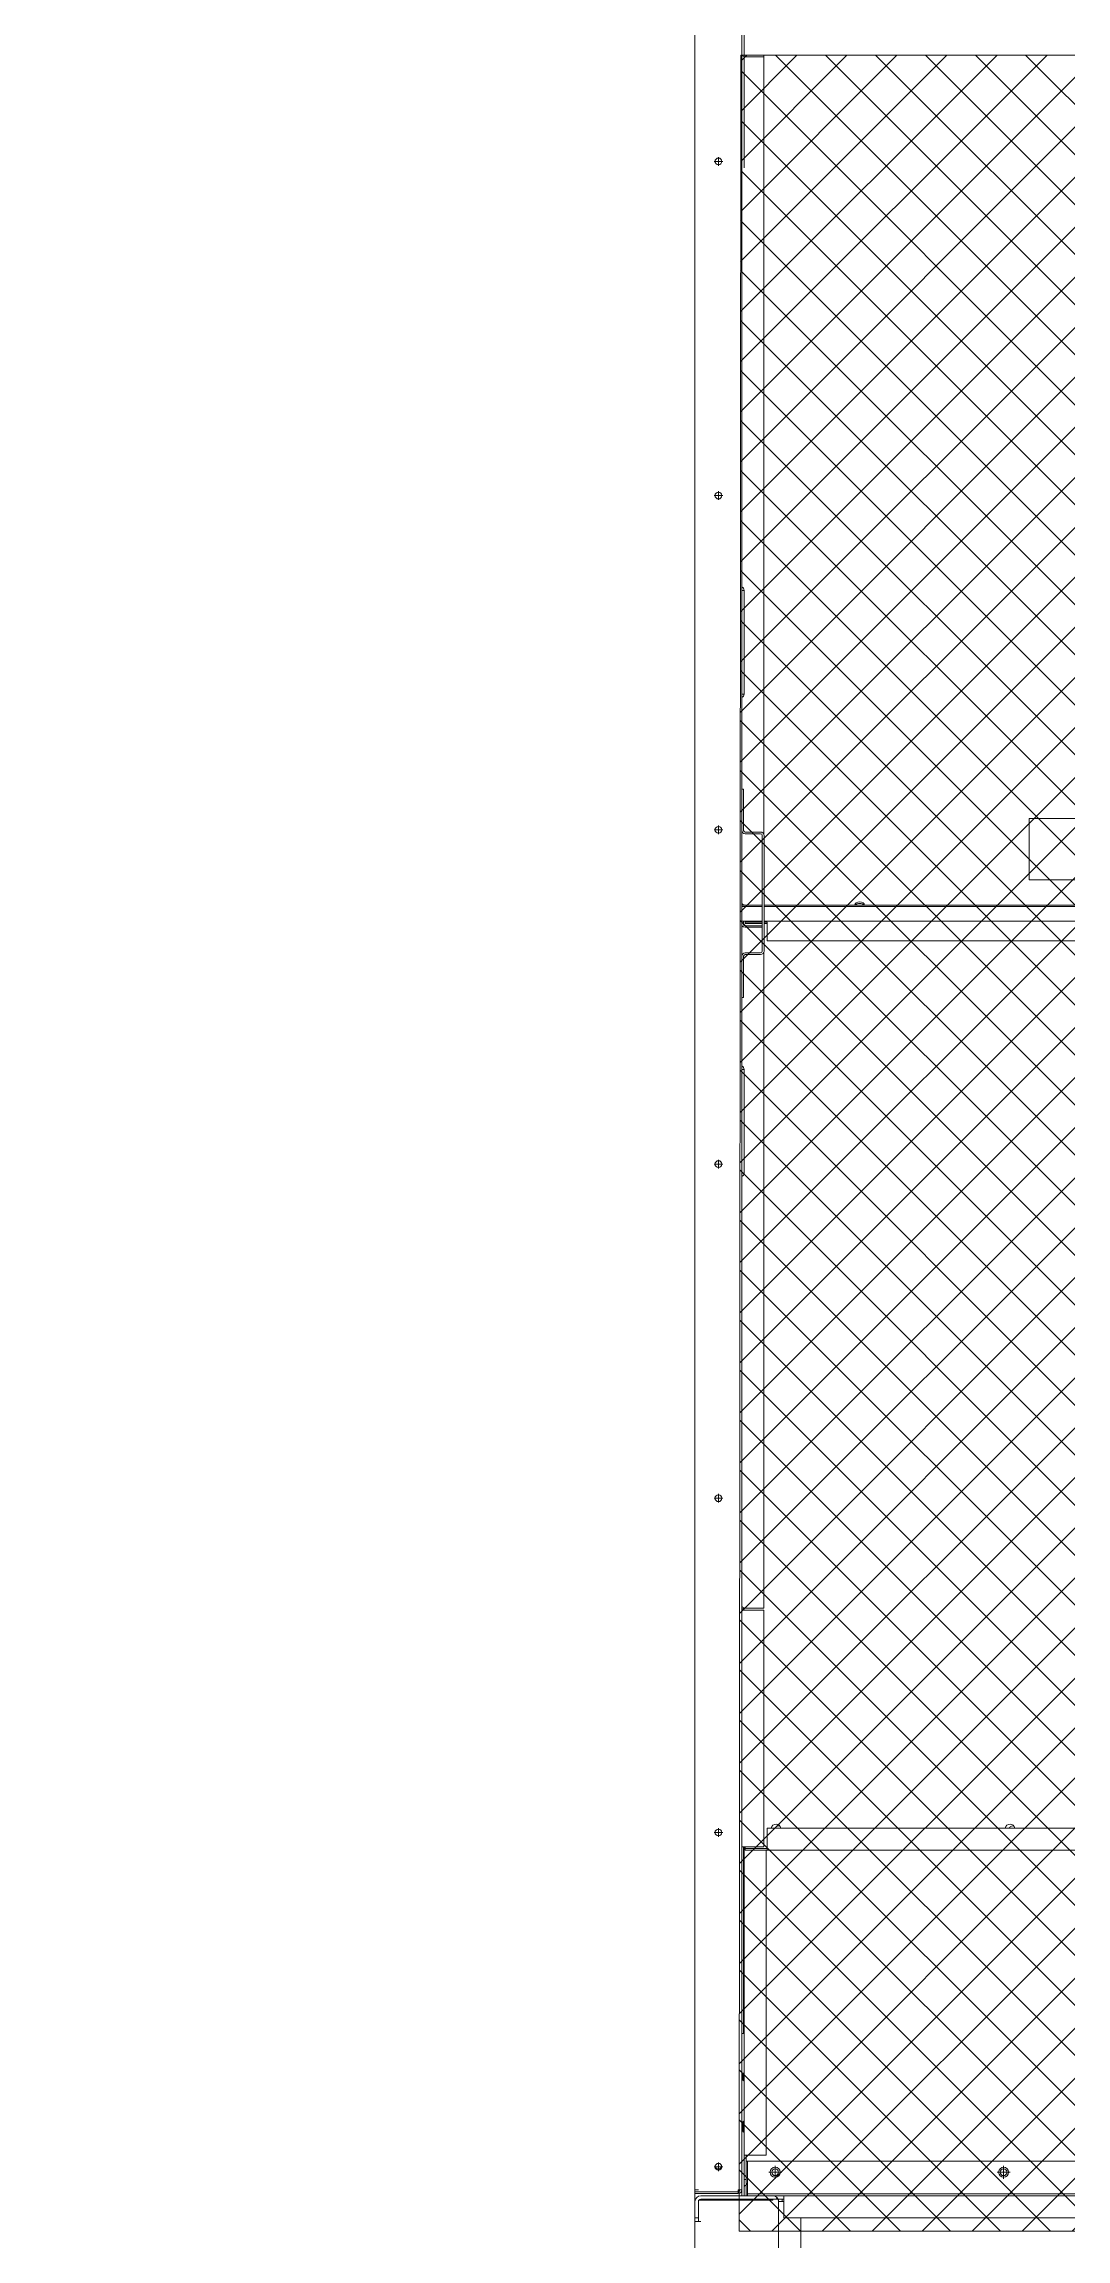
# Model space of a CAD drawing. Header units: millimetres. Extents: x -17070 to 45188, y -291348 to 34911.
# Drawn here: x 34139 to 35056, y 21810 to 23780 of the extents above; entities that cross this region are included whole.
import ezdxf
from ezdxf import colors
from ezdxf.entities.mleader import LeaderData, LeaderLine
from ezdxf.math import Vec2, Vec3

# ---------------------------------------------------------------- set-up
doc = ezdxf.new("R2010")
doc.units = ezdxf.units.MM
doc.layers.add('냉각탑_dim', color=1, linetype='Continuous')
doc.styles.get("Standard").update_dxf_attribs({"font": 'arial.ttf'})

# ---------------------------------------------------------------- blocks, each defined once
blk = doc.blocks.new('2')
at = {"lineweight": 5}
h = blk.add_hatch(dxfattribs=at)
h.set_pattern_fill('ANSI37', scale=10)
h.set_pattern_definition([(45, (-1253053.494, -466516.612), (-22.4506403, 22.4506403), []), (135, (-1253053.494, -466516.612), (-22.4506403, -22.4506403), [])])
h.paths.add_polyline_path([(35098.2, 21817), (35094.4, 23770.1), (34764.3, 23770.1), (34763, 21817)])
at = {"color": 7, "lineweight": 20, "ltscale": 0.280701}
for p, q in [((34723.2, 21853.9), (34723.2, 24895.7)), ((34765.2, 21853.9), (34765.2, 24895.7)), ((34767.2, 24077.4), (34767.2, 23668.9)), ((34765.2, 21853.9), (34765.2, 23849.8)), ((37977, 23770.1), (34765.2, 23770.1)), ((34768.5, 23770), (34785, 23770)), ((34768.5, 23768.7), (34785, 23768.7)), ((34785, 23768.7), (34785, 23770)), ((34785, 23768.7), (34785, 23070.9)), ((34740.3, 23674.8), (34748.1, 23674.8)), ((34744.2, 23678.7), (34744.2, 23670.9)), ((34740.3, 23374.8), (34748.1, 23374.8)), ((34744.2, 23378.7), (34744.2, 23370.9)), ((34765.2, 23289.7), (34767.2, 23289.7)), ((34767.2, 23289.7), (34767.2, 23196.7)), ((34765.2, 23196.7), (34767.2, 23196.7)), ((34766.8, 23111.2), (34765.2, 23111.2)), ((34766.8, 23074.3), (34766.8, 23111.2)), ((34740.3, 23074.8), (34748.1, 23074.8)), ((34744.2, 23078.7), (34744.2, 23070.9)), ((35023.2, 23029.9), (35023.2, 23084.9)), ((35098.5, 23084.9), (35023.2, 23084.9)), ((34782.1, 23072.8), (34768.3, 23072.8)), ((34782.1, 23071.2), (34768.3, 23071.2)), ((34783.6, 23069.7), (34783.6, 22965.9)), ((34785.2, 23069.7), (34785.2, 22965.9)), ((35098.5, 23029.9), (35023.2, 23029.9)), ((34765.2, 23007.2), (34783.6, 23007.2)), ((34765.2, 23005.9), (34783.6, 23005.9)), ((34767, 23007.2), (34767, 23007.6)), ((34783.6, 23007.3), (34768.5, 23007.3)), ((34785.2, 23007.2), (35098.5, 23007.2)), ((34785.2, 23005.9), (35098.5, 23005.9)), ((34783.6, 22992.7), (34765.2, 22992.7)), ((34766.6, 22989.6), (34766.6, 22992.7)), ((34768.1, 22990.7), (34768.1, 22992.7)), ((34768.1, 22991.9), (34783.6, 22991.9)), ((34783.6, 22990.7), (34768.1, 22990.7)), ((34783.6, 22988.6), (34768.1, 22988.6)), ((34783.6, 22987.5), (34768.1, 22987.5)), ((35098.5, 22992.7), (34785.2, 22992.7)), ((34785.2, 22991.9), (34788.1, 22991.9)), ((34788.1, 22990.7), (34785.2, 22990.7)), ((34788.1, 22991.9), (34788.1, 22987.5)), ((34788.1, 22975.2), (34788.1, 22987.5)), ((35098.5, 22975.2), (34788.1, 22975.2)), ((34766.8, 22961.3), (34766.8, 22924.4)), ((34782.1, 22964.4), (34768.3, 22964.4)), ((34768.3, 22962.8), (34782.1, 22962.8)), ((34785, 22964.7), (34785, 22376.3)), ((34766.8, 22924.4), (34765.2, 22924.4)), ((34765.2, 22859.7), (34767.2, 22859.7)), ((34767.2, 22859.7), (34767.2, 22766.7)), ((34744.2, 22778.7), (34744.2, 22770.9)), ((34740.3, 22774.8), (34748.1, 22774.8)), ((34765.2, 22766.7), (34767.2, 22766.7)), ((34740.3, 22474.8), (34748.1, 22474.8)), ((34744.2, 22478.7), (34744.2, 22470.9)), ((34723.2, 22372.6), (34723.2, 22372.6)), ((34723.2, 22366.3), (34723.2, 22366.3)), ((34765.3, 22377.5), (34765.2, 22377.5)), ((34766.6, 22375.7), (34765.2, 22375.7)), ((34766.6, 22376.6), (34766.6, 22374.5)), ((34785, 22376.3), (34768.1, 22376.3)), ((34785, 22374.5), (34768.1, 22374.5)), ((34785, 22374.5), (34785, 22161.9)), ((34740.3, 22174.8), (34748.1, 22174.8)), ((34744.2, 22178.7), (34744.2, 22170.9)), ((34788.1, 22178.8), (35098.5, 22178.8)), ((34788.1, 22178.8), (34788.1, 22161.9)), ((34766.6, 22161.9), (34766.6, 22161.9)), ((34766.8, 22161.9), (34766.8, 21994.3)), ((34767.2, 22159.8), (34767.2, 22161.9)), ((34767.2, 22159.8), (34767.2, 21885.2)), ((34768.1, 22159.8), (34767.2, 22159.8)), ((34785, 22161.9), (34768.1, 22161.9)), ((34785, 22161.9), (34768.1, 22161.9)), ((34768.1, 22158.8), (34768.1, 22161.9)), ((34768.1, 22160.4), (34788.1, 22160.4)), ((34788.1, 22158.8), (34768.1, 22158.8)), ((34768.1, 22158.8), (35098.5, 22158.8)), ((34787.2, 22158.8), (34787.2, 21885.2)), ((34788.1, 22158.8), (34788.1, 22161.9)), ((34765.2, 21994.3), (34766.8, 21994.3)), ((34767.2, 21958.8), (34765.2, 21958.8)), ((34765.2, 21952.3), (34765.5, 21951.8)), ((34765.5, 21957.5), (34765.5, 21951.8)), ((34766.2, 21953.3), (34765.5, 21951.8)), ((34766.2, 21953.3), (34766.2, 21957.4)), ((34766.2, 21953.3), (34767, 21951.8)), ((34767, 21957.4), (34767, 21951.8)), ((34767.2, 21952.2), (34767, 21951.8)), ((34765.2, 21915.2), (34765.5, 21915.8)), ((34765.5, 21905.8), (34765.5, 21915.8)), ((34766.2, 21914.3), (34765.5, 21915.8)), ((34766.2, 21914.3), (34767, 21915.8)), ((34766.2, 21914.3), (34766.2, 21907.3)), ((34767, 21905.8), (34767, 21915.8)), ((34767.2, 21915.3), (34767, 21915.8)), ((34765.2, 21906.3), (34765.5, 21905.8)), ((34766.2, 21907.3), (34765.5, 21905.8)), ((34766.2, 21907.3), (34767, 21905.8)), ((34767.2, 21906.2), (34767, 21905.8)), ((34740.3, 21874.8), (34748.1, 21874.8)), ((34744.2, 21878.7), (34744.2, 21870.9)), ((34767.2, 21855.4), (34767.2, 21885.2)), ((34787.2, 21885.2), (34767.2, 21885.2)), ((34769.2, 21885.2), (34769.2, 21859.8)), ((34770.2, 21879.8), (34769.2, 21879.8)), ((34770.2, 21879.8), (35078.2, 21879.8)), ((34770.2, 21879.8), (34770.2, 21848.8)), ((34795.2, 21875.6), (34795.2, 21863.9)), ((35000.2, 21875.6), (35000.2, 21863.9)), ((34723.2, 21843.6), (34723.2, 21870.8)), ((34723.2, 21853.9), (34726.3, 21853.9)), ((34723.2, 21852.4), (34762.1, 21852.4)), ((34723.2, 21852.4), (34762.1, 21852.4)), ((34765.2, 21853.9), (34762.1, 21853.9)), ((34762.1, 21850.8), (34762.1, 21853.9)), ((34765.2, 21853.8), (34765.2, 21848.8)), ((34767.2, 21863.2), (34769.2, 21863.2)), ((34767.2, 21848.8), (34767.2, 21855.4)), ((34769.2, 21859.8), (34770.2, 21859.8)), ((34769.2, 21848.8), (34769.2, 21858.8)), ((34770.2, 21858.8), (34769.2, 21858.8)), ((34789.4, 21869.8), (34801.1, 21869.8)), ((34994.4, 21869.8), (35006.1, 21869.8)), ((34723.2, 21850.8), (34723.2, 21843.6)), ((34723.2, 21850.8), (34762.1, 21850.8)), ((34723.2, 21843.6), (34723.2, 21825.6)), ((34726.4, 21844.7), (34793, 21844.7)), ((34726.4, 21844.7), (34726.4, 21825.6)), ((34728.4, 21848.8), (35845.2, 21848.8)), ((34793, 21845.6), (34728.4, 21845.6)), ((34765.2, 21845.6), (34765.2, 21844.7)), ((34767.2, 21844.7), (34767.2, 21845.6)), ((34769.2, 21844.7), (34769.2, 21845.6)), ((35845.2, 21850.4), (34770.2, 21850.4)), ((34793, 21844.7), (34793, 21845.6)), ((34797.6, 21845.6), (34793, 21845.6)), ((34797.3, 21846.5), (34795.9, 21845.6)), ((34798.2, 21843.6), (34798.2, 21845.6)), ((34798.2, 21845.6), (34801.4, 21845.6)), ((34802.9, 21843.6), (34798.2, 21843.6)), ((34798.2, 21843.6), (34798.2, 21704)), ((34801.4, 21845.6), (34801.4, 21843.6)), ((34802.9, 21845.6), (34801.4, 21845.6)), ((34802.9, 21828.8), (34802.9, 21848.8)), ((34802.9, 21848.8), (38018, 21848.8)), ((34723.2, 21828.8), (34726.4, 21828.8)), ((34723.2, 21825.6), (34723.2, 21722)), ((34723.2, 21825.6), (34728.4, 21825.6)), ((34726.4, 21828.8), (34726.4, 21825.6)), ((34726.4, 21825.6), (34728.4, 21825.6)), ((37943.5, 21828.8), (34802.9, 21828.8)), ((34818.2, 21828.8), (34818.2, 21720.8))]:
    blk.add_line(p, q, dxfattribs=at)
at = {"color": 0, "lineweight": 20}
blk.add_lwpolyline([(34764.3, 23770.1), (35094.4, 23770.1), (35098.2, 21817), (34763, 21817)], close=True, dxfattribs=at)
at = {"color": 7, "lineweight": 20, "ltscale": 0.280701}
for centre, radius in [((34744.2, 23674.8), 3), ((34744.2, 23374.8), 3), ((34744.2, 23074.8), 3), ((34744.2, 22774.8), 3), ((34744.2, 22474.8), 3), ((34744.2, 22174.8), 3), ((34744.2, 21874.8), 3), ((34795.2, 21869.8), 4.5), ((34795.2, 21869.8), 3), ((35000.2, 21869.8), 4.5), ((35000.2, 21869.8), 3)]:
    blk.add_circle(centre, radius, dxfattribs=at)
for centre, radius, start, end in [((34726.3, 23519.7), 3.1, 179.7879, 180), ((34763.7, 23289.7), 3.5, 0, 64.6227), ((34763.7, 23196.7), 3.5, 295.3773, 0), ((34768.3, 23074.3), 3.1, 180.6855, 270), ((34768.3, 23074.3), 1.5, 180, 270), ((34782.1, 23069.7), 3.1, 0, 90), ((34782.1, 23069.7), 1.5, 0, 90), ((34768.3, 22961.3), 3.1, 90, 179.3145), ((34768.3, 22961.3), 1.5, 90, 180), ((34782.1, 22965.9), 1.5, 270, 0), ((34782.1, 22965.9), 3.1, 270, 0), ((34763.7, 22859.7), 3.5, 0, 64.6227), ((34763.7, 22766.7), 3.5, 295.3773, 0), ((34726.3, 22565.9), 3.1, 180, 180.2121), ((34726.3, 22557.7), 3.1, 179.8097, 180), ((34726.6, 22195.4), 3.4, 179.8235, 180), ((34798.2, 22177.8), 3, 62.3709, 159.7606), ((35008.2, 22177.8), 3, 62.3709, 159.7606), ((34770.4, 21955.6), 3.2, 179.2603, 180), ((34770.6, 21955.4), 3.4, 179.1621, 180), ((34772.4, 21953.6), 5.2, 179.2749, 180), ((34744.2, 21875.8), 3, 189.6002, 350.4148), ((34762.1, 21853.9), 1.5, 270, 0), ((34762.1, 21853.9), 3.1, 270, 0), ((34728.4, 21843.6), 5.2, 90, 180), ((34728.4, 21843.6), 2, 90, 146.6329), ((34793, 21843.6), 5.2, 0, 90)]:
    blk.add_arc(centre, radius, start, end, dxfattribs=at)
at = {"color": 7, "lineweight": 20, "ltscale": 0.280701, "extrusion": (0, 0, -1)}
for centre, major_axis, ratio, start_param, end_param in [((34768.5, 23771.1), (-3.5, 0), 0.681998, 4.712389, 5.885735), ((34768.5, 23771.1), (-1.5, 0), 0.681998, 4.712389, 5.1553), ((34768.5, 23009.7), (-3.5, 0), 0.681998, 4.712389, 5.89934), ((34871, 23007), (-4.5, 0), 0.681998, 0.067303, 3.074289), ((34871, 23005.6), (-4.5, 0), 0.681998, 0.575031, 2.566562), ((34768.1, 22989.6), (-3.1, 0), 0.681998, 4.712389, 5.875374), ((34768.1, 22989.6), (-1.5, 0), 0.681998, 4.712389, 6.283185), ((34768.1, 22378.4), (-3.1, 0), 0.681998, 4.712389, 5.87507), ((34768.1, 22374.5), (-3.1, 0), 0.000436, 0.405984, 1.570796), ((34796, 22177.8), (-4.5, 0), 1, 0.228118, 2.913474), ((35006, 22177.8), (-4.5, 0), 1, 0.228118, 2.913474), ((34768.1, 22161.9), (-3.1, 0), 0.000436, 0.405984, 1.570796), ((34768.1, 22161.9), (3.1, 0), 0.000436, 1.570796, 2.73559), ((34768.1, 22161.9), (-1.5, 0), 0.000436, 0, 1.570796), ((34768.1, 22161.9), (1.5, 0), 0.000436, 1.570796, 3.141593), ((34871, 22158.8), (4.5, 0), 0.000436, 3.141622, 6.283214), ((34871, 22158.8), (4.5, 0), 0.000436, 2.070796, 3.141622), ((34871, 22158.8), (4.5, 0), 0.000436, 0.000029, 2.070796), ((34768, 21997.1), (-1.2, 0), 0.087156, 0, 0.84107), ((34768, 21957.6), (2.8, 0), 0.087156, 1.860548, 3.125958), ((34770.6, 21855.4), (3.4, 0), 0.999978, 3.141593, 4.287999), ((34770.6, 21850.4), (3.4, 0), 0.999978, 3.141593, 3.159016)]:
    blk.add_ellipse(centre, major_axis=major_axis, ratio=ratio, start_param=start_param, end_param=end_param, dxfattribs=at)
at = {"color": 7, "lineweight": 20, "ltscale": 0.280701}
blk.add_open_spline([(34797.6, 21845.6), (34797.8, 21845.2), (34798, 21844.8), (34798.2, 21844.4), (34798.2, 21844), (34798.2, 21843.6)], degree=5, dxfattribs=at)

msp = doc.modelspace()

# ---------------------------------------------------------------- block references
msp.add_blockref('2', (0, 0))

# ---------------------------------------------------------------- leaders
at = {"layer": '냉각탑_dim', "lineweight": -3}
ml = msp.add_multileader_mtext('Standard', dxfattribs=at)
ml.set_content('')
ml.set_leader_properties(color=256)
ml.build(insert=Vec2(0, 0))
ml.multileader.update_dxf_attribs({"text_right_attachment_type": 6, "dogleg_length": 5, "arrow_head_size": 199.5, "scale": 30})
ctx = ml.context
ctx.base_point, ctx.scale, ctx.char_height, ctx.arrow_head_size, ctx.landing_gap_size, ctx.plane_origin = Vec3(34138.9, 20314.1), 30, 7.18, 199.5, 3.59, Vec3(35643.8, 20639.8)
ctx.right_attachment, ctx.text_align_type = 6, 2
notes = []
notes.append((ctx, [(0, (1, 1, 0), (34338.4, 20314.1), (-1, 0), 199.5, [(0, [(35513.7, 22136.7)], 0, [])])]))
ctx.mtext, ml.multileader.dxf.content_type = None, 0
for ctx, leaders in notes:
    for number, flags, end, landing, length, lines in leaders:
        leader = LeaderData()
        leader.index, (leader.has_last_leader_line, leader.has_dogleg_vector, leader.attachment_direction) = number, flags
        leader.last_leader_point, leader.dogleg_vector, leader.dogleg_length = Vec3(end), Vec3(landing), length
        for number, points, colour, breaks in lines:
            line = LeaderLine()
            line.index, line.vertices, line.color, line.breaks = number, Vec3.list(points), colors.encode_raw_color(colour), breaks
            leader.lines.append(line)
        ctx.leaders.append(leader)

doc.saveas('drawing.dxf')
